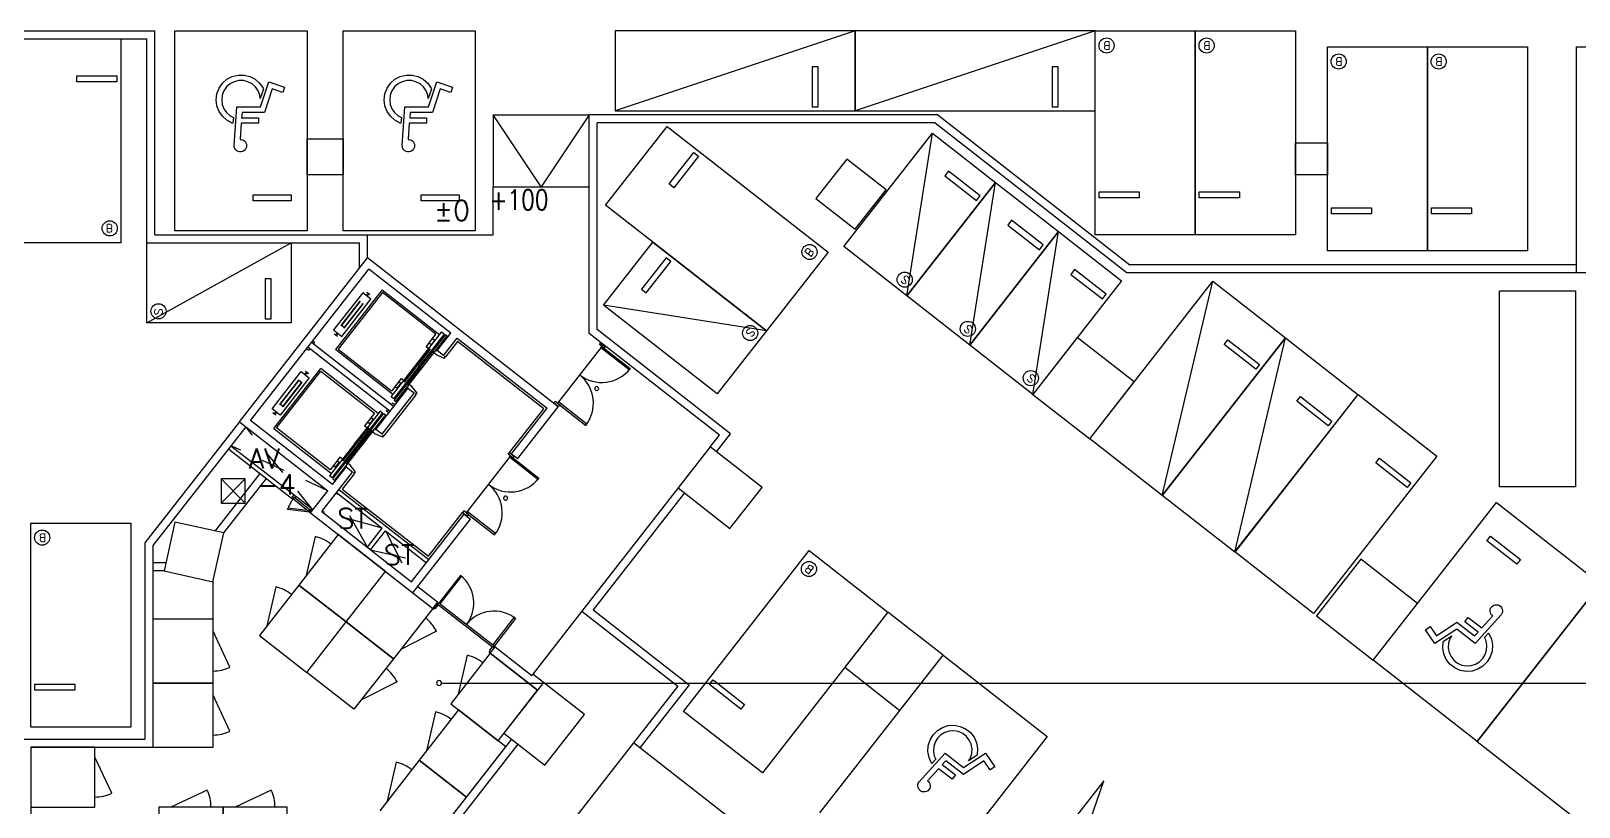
# Model space of a CAD drawing. Header units: millimetres. Extents: x -7614 to 421357, y 87385 to 341757.
# Drawn here: x 348720 to 387410, y 154627 to 174027 of the extents above; entities that cross this region are included whole.
import ezdxf
from ezdxf.enums import TextEntityAlignment as Align

# ---------------------------------------------------------------- set-up
doc = ezdxf.new("R2010")
doc.units = ezdxf.units.MM
doc.header["$LTSCALE"] = 600
doc.header["$MEASUREMENT"] = 0
doc.linetypes.add('HID', pattern=[5, 3, -2])
doc.linetypes.add('HIDDEN', pattern=[2, 1, -1])
doc.layers.add('e-plan', color=9, linetype='CONTINUOUS')
doc.layers.add('e-room-box', color=7, linetype='CONTINUOUS')
doc.styles.add('kiahn', font='romans.shx', dxfattribs={"bigfont": 'cadhs.shx'})

msp = doc.modelspace()

# ---------------------------------------------------------------- linework, layer by layer
at = {"layer": 'e-plan'}
for p, q in [((299820, 174027), (351820, 174027)), ((300020, 173827), (351620, 173827)), ((348470, 173827), (350970, 173827)), ((350970, 173827), (350970, 168727)), ((351620, 168727), (351620, 173827)), ((351820, 168927), (351820, 174027)), ((352320, 169027), (352320, 174027)), ((352320, 174027), (355620, 174027)), ((355620, 174027), (355620, 169027)), ((356520, 169027), (356520, 174027)), ((356520, 174027), (359820, 174027)), ((359820, 174027), (359820, 169027)), ((369320, 174027), (363320, 172027)), ((369320, 174027), (363320, 174027)), ((363320, 174027), (363320, 172027)), ((375320, 174027), (369320, 172027)), ((375320, 174027), (369320, 174027)), ((369320, 174027), (369320, 172027)), ((369320, 172027), (369320, 174027)), ((375320, 168927), (375320, 174027)), ((375320, 174027), (377820, 174027)), ((375320, 172027), (375320, 174027)), ((377820, 168927), (377820, 174027)), ((377820, 174027), (380320, 174027)), ((377820, 174027), (377820, 168927)), ((380320, 174027), (380320, 168927)), ((381120, 168527), (381120, 173627)), ((381120, 173627), (383620, 173627)), ((383620, 173627), (383620, 168527)), ((383621, 168527), (383621, 173627)), ((383621, 173627), (386121, 173627)), ((386121, 173627), (386121, 168527)), ((387340, 173627), (393670, 173627)), ((387340, 173627), (387340, 167977)), ((368395, 173127), (368245, 173127)), ((368245, 173127), (368245, 172127)), ((368395, 172127), (368395, 173127)), ((374395, 173127), (374245, 173127)), ((374245, 173127), (374245, 172127)), ((374395, 172127), (374395, 173127)), ((349870, 172752), (349870, 172902)), ((349870, 172902), (350870, 172902)), ((350870, 172752), (349870, 172752)), ((350870, 172902), (350870, 172752)), ((353366, 172455), (353420, 172595)), ((353420, 172595), (353505, 172719)), ((353505, 172719), (353617, 172818)), ((353608, 172627), (353542, 172531)), ((353696, 172704), (353608, 172627)), ((353617, 172818), (353750, 172888)), ((353799, 172759), (353696, 172704)), ((353750, 172888), (353895, 172924)), ((353912, 172787), (353799, 172759)), ((353895, 172924), (354045, 172924)), ((354029, 172787), (353912, 172787)), ((354142, 172759), (354029, 172787)), ((354045, 172924), (354191, 172888)), ((354245, 172704), (354142, 172759)), ((354191, 172888), (354324, 172818)), ((354333, 172627), (354245, 172704)), ((354324, 172818), (354436, 172719)), ((354399, 172531), (354333, 172627)), ((354436, 172719), (354521, 172595)), ((354530, 172573), (354451, 172336)), ((354454, 172129), (354662, 172751)), ((354521, 172595), (354530, 172573)), ((354749, 172576), (354554, 171991)), ((354662, 172751), (355055, 172620)), ((355011, 172489), (354749, 172576)), ((355055, 172620), (355011, 172489)), ((357566, 172455), (357620, 172595)), ((357620, 172595), (357705, 172719)), ((357705, 172719), (357817, 172818)), ((357808, 172627), (357742, 172531)), ((357896, 172704), (357808, 172627)), ((357817, 172818), (357950, 172888)), ((357999, 172759), (357896, 172704)), ((357950, 172888), (358095, 172924)), ((358112, 172787), (357999, 172759)), ((358095, 172924), (358245, 172924)), ((358229, 172787), (358112, 172787)), ((358342, 172759), (358229, 172787)), ((358245, 172924), (358391, 172888)), ((358445, 172704), (358342, 172759)), ((358391, 172888), (358524, 172818)), ((358533, 172627), (358445, 172704)), ((358524, 172818), (358636, 172719)), ((358599, 172531), (358533, 172627)), ((358636, 172719), (358721, 172595)), ((358730, 172573), (358651, 172336)), ((358654, 172129), (358862, 172751)), ((358721, 172595), (358730, 172573)), ((358949, 172576), (358754, 171991)), ((358862, 172751), (359255, 172620)), ((359211, 172489), (358949, 172576)), ((359255, 172620), (359211, 172489)), ((353348, 172306), (353366, 172455)), ((353366, 172157), (353348, 172306)), ((353501, 172422), (353487, 172306)), ((353487, 172306), (353501, 172190)), ((353542, 172531), (353501, 172422)), ((353501, 172190), (353542, 172081)), ((354440, 172422), (354399, 172531)), ((354451, 172336), (354440, 172422)), ((357548, 172306), (357566, 172455)), ((357566, 172157), (357548, 172306)), ((357701, 172422), (357687, 172306)), ((357687, 172306), (357701, 172190)), ((357742, 172531), (357701, 172422)), ((357701, 172190), (357742, 172081)), ((358640, 172422), (358599, 172531)), ((358651, 172336), (358640, 172422)), ((353420, 172017), (353366, 172157)), ((353505, 171894), (353420, 172017)), ((353617, 171794), (353505, 171894)), ((353542, 172081), (353608, 171985)), ((353608, 171985), (353696, 171908)), ((353750, 171725), (353617, 171794)), ((353696, 171908), (353779, 171864)), ((353779, 171864), (353768, 171720)), ((353798, 171161), (353867, 172129)), ((353867, 172129), (354454, 172129)), ((353995, 171991), (353986, 171858)), ((353986, 171858), (354405, 171858)), ((354554, 171991), (353995, 171991)), ((354405, 171858), (354405, 171720)), ((357620, 172017), (357566, 172157)), ((357705, 171894), (357620, 172017)), ((357817, 171794), (357705, 171894)), ((357742, 172081), (357808, 171985)), ((357808, 171985), (357896, 171908)), ((357950, 171725), (357817, 171794)), ((357896, 171908), (357979, 171864)), ((357979, 171864), (357968, 171720)), ((357998, 171161), (358067, 172129)), ((358067, 172129), (358654, 172129)), ((358195, 171991), (358186, 171858)), ((358186, 171858), (358605, 171858)), ((358754, 171991), (358195, 171991)), ((358605, 171858), (358605, 171720)), ((360270, 171927), (362670, 171927)), ((361470, 170127), (360270, 171927)), ((360270, 171927), (360270, 170127)), ((362670, 171927), (361470, 170127)), ((362670, 166462), (362670, 171927)), ((371383, 171927), (362670, 171927)), ((363320, 172027), (369320, 172027)), ((368245, 172127), (368395, 172127)), ((369320, 172027), (375320, 172027)), ((371383, 171927), (376183, 168177)), ((374245, 172127), (374395, 172127)), ((353768, 171720), (353750, 171725)), ((353976, 171720), (353947, 171316)), ((354405, 171720), (353976, 171720)), ((357968, 171720), (357950, 171725)), ((358176, 171720), (358147, 171316)), ((358605, 171720), (358176, 171720)), ((362870, 166560), (362870, 171727)), ((371314, 171727), (362870, 171727)), ((363082, 169668), (364621, 171638)), ((364621, 171638), (368640, 168499)), ((369034, 168635), (371250, 171472)), ((370610, 167404), (371250, 171472)), ((371250, 171472), (372826, 170241)), ((371314, 171727), (376114, 167977)), ((353802, 171124), (353798, 171161)), ((353815, 171089), (353802, 171124)), ((353837, 171058), (353815, 171089)), ((353865, 171033), (353837, 171058)), ((353898, 171016), (353865, 171033)), ((353934, 171007), (353898, 171016)), ((353972, 171007), (353934, 171007)), ((353947, 171316), (353972, 171316)), ((353972, 171316), (354008, 171307)), ((354008, 171016), (353972, 171007)), ((354008, 171307), (354041, 171289)), ((354041, 171033), (354008, 171016)), ((354041, 171289), (354070, 171264)), ((354070, 171058), (354041, 171033)), ((354070, 171264), (354091, 171233)), ((354091, 171089), (354070, 171058)), ((354091, 171233), (354104, 171198)), ((354104, 171124), (354091, 171089)), ((354104, 171198), (354109, 171161)), ((354109, 171161), (354104, 171124)), ((358002, 171124), (357998, 171161)), ((358015, 171089), (358002, 171124)), ((358037, 171058), (358015, 171089)), ((358065, 171033), (358037, 171058)), ((358098, 171016), (358065, 171033)), ((358134, 171007), (358098, 171016)), ((358172, 171007), (358134, 171007)), ((358147, 171316), (358172, 171316)), ((358172, 171316), (358208, 171307)), ((358208, 171016), (358172, 171007)), ((358208, 171307), (358241, 171289)), ((358241, 171033), (358208, 171016)), ((358241, 171289), (358270, 171264)), ((358270, 171058), (358241, 171033)), ((358270, 171264), (358291, 171233)), ((358291, 171089), (358270, 171058)), ((358291, 171233), (358304, 171198)), ((358304, 171124), (358291, 171089)), ((358304, 171198), (358309, 171161)), ((358309, 171161), (358304, 171124)), ((364673, 170202), (365288, 170990)), ((365406, 170898), (364791, 170109)), ((365288, 170990), (365406, 170898)), ((370610, 167404), (372826, 170241)), ((372826, 170241), (370610, 167404)), ((371651, 170524), (371559, 170406)), ((371559, 170406), (372347, 169790)), ((372439, 169909), (371651, 170524)), ((372186, 166173), (372826, 170241)), ((372826, 170241), (374402, 169010)), ((354270, 169779), (354270, 169929)), ((354270, 169929), (355220, 169929)), ((355220, 169929), (355220, 169779)), ((358470, 169779), (358470, 169929)), ((358470, 169929), (359420, 169929)), ((359420, 169929), (359420, 169779)), ((360270, 168927), (360270, 170127)), ((360270, 170127), (362670, 170127)), ((364791, 170109), (364673, 170202)), ((372347, 169790), (372439, 169909)), ((375420, 169852), (375420, 170002)), ((375420, 170002), (376420, 170002)), ((376420, 169852), (375420, 169852)), ((376420, 170002), (376420, 169852)), ((377920, 169852), (377920, 170002)), ((377920, 170002), (378920, 170002)), ((378920, 169852), (377920, 169852)), ((378920, 170002), (378920, 169852)), ((355220, 169779), (354270, 169779)), ((359420, 169779), (358470, 169779)), ((367101, 166529), (363082, 169668)), ((381220, 169452), (381220, 169602)), ((381220, 169602), (382220, 169602)), ((382220, 169602), (382220, 169452)), ((383721, 169452), (383721, 169602)), ((383721, 169602), (384721, 169602)), ((384721, 169602), (384721, 169452)), ((373227, 169293), (373135, 169175)), ((373135, 169175), (373923, 168559)), ((374015, 168677), (373227, 169293)), ((382220, 169452), (381220, 169452)), ((384721, 169452), (383721, 169452)), ((350970, 168727), (348470, 168727)), ((351620, 168727), (356930, 168727)), ((351620, 166727), (355220, 168727)), ((351620, 166727), (351620, 168727)), ((351620, 168727), (355220, 168727)), ((351820, 168927), (357130, 168927)), ((355620, 169027), (352320, 169027)), ((355220, 168727), (355220, 166727)), ((359820, 169027), (356520, 169027)), ((356930, 168095), (356930, 168727)), ((357130, 168351), (357130, 168927)), ((357130, 168927), (360270, 168927)), ((363033, 167169), (364264, 168745)), ((364264, 168745), (367101, 166529)), ((374402, 169010), (372186, 166173)), ((372186, 166173), (374402, 169010)), ((373762, 164942), (374402, 169010)), ((374402, 169010), (375978, 167778)), ((377820, 168927), (375320, 168927)), ((380320, 168927), (377820, 168927)), ((353930, 164256), (357132, 168353)), ((361899, 164628), (357132, 168353)), ((364597, 168358), (363981, 167570)), ((364715, 168266), (364597, 168358)), ((368640, 168499), (367101, 166529)), ((370610, 167404), (369034, 168635)), ((373923, 168559), (374015, 168677)), ((383620, 168527), (381120, 168527)), ((386121, 168527), (383621, 168527)), ((354211, 164290), (357166, 168072)), ((359215, 166472), (357166, 168072)), ((364099, 167478), (364715, 168266)), ((374803, 168062), (374711, 167943)), ((374711, 167943), (375499, 167328)), ((375591, 167446), (374803, 168062)), ((387340, 167977), (376114, 167977)), ((387340, 168177), (376183, 168177)), ((393670, 167977), (387340, 167977)), ((354720, 167827), (354570, 167827)), ((354570, 167827), (354570, 166827)), ((354720, 166827), (354720, 167827)), ((357501, 167557), (356331, 166060)), ((357501, 167557), (358938, 166434)), ((363981, 167570), (364099, 167478)), ((375978, 167778), (373762, 164942)), ((375180, 163833), (378258, 167773)), ((376993, 162417), (378258, 167773)), ((378258, 167773), (380071, 166357)), ((357012, 167483), (356285, 166553)), ((357503, 167492), (356395, 166073)), ((356472, 166663), (356950, 167274)), ((356479, 166658), (356957, 167269)), ((356490, 166393), (357216, 167323)), ((356545, 166606), (357023, 167218)), ((356551, 166601), (357029, 167213)), ((357216, 167323), (357012, 167483)), ((357114, 167416), (357134, 167441)), ((357115, 167415), (357114, 167416)), ((357126, 167406), (357115, 167415)), ((357120, 167482), (357123, 167487)), ((357145, 167456), (357120, 167479)), ((357193, 167432), (357123, 167487)), ((357126, 167406), (357127, 167406)), ((357127, 167406), (357146, 167431)), ((357134, 167441), (357138, 167441)), ((357138, 167441), (357146, 167451)), ((357145, 167456), (357146, 167451)), ((357146, 167435), (357153, 167445)), ((357146, 167431), (357146, 167435)), ((357158, 167446), (357153, 167445)), ((357187, 167427), (357158, 167446)), ((357190, 167427), (357193, 167432)), ((358843, 166445), (357503, 167492)), ((367101, 166529), (363033, 167169)), ((365870, 164953), (363033, 167169)), ((372186, 166173), (370610, 167404)), ((375499, 167328), (375591, 167446)), ((354570, 166827), (354720, 166827)), ((355220, 166727), (351620, 166727)), ((356285, 166553), (356490, 166393)), ((356312, 166448), (356308, 166443)), ((356378, 166389), (356308, 166443)), ((356344, 166429), (356315, 166448)), ((356344, 166429), (356348, 166430)), ((356356, 166440), (356348, 166430)), ((356374, 166469), (356355, 166445)), ((356355, 166445), (356356, 166440)), ((356363, 166434), (356356, 166424)), ((356356, 166420), (356356, 166424)), ((356381, 166396), (356356, 166420)), ((356368, 166435), (356363, 166434)), ((356387, 166459), (356368, 166435)), ((356376, 166469), (356374, 166469)), ((356387, 166461), (356376, 166469)), ((356382, 166393), (356378, 166389)), ((356387, 166461), (356387, 166459)), ((356479, 166658), (356472, 166663)), ((356550, 166612), (356484, 166664)), ((356551, 166601), (356545, 166606)), ((357721, 164879), (358983, 166494)), ((359047, 166444), (357785, 164829)), ((359080, 166437), (357800, 164798)), ((357843, 164764), (359124, 166403)), ((358597, 166130), (358784, 166370)), ((358784, 166370), (358843, 166445)), ((358876, 166038), (359215, 166472)), ((359047, 166444), (358983, 166494)), ((359080, 166437), (359124, 166403)), ((365926, 163919), (362670, 166462)), ((366207, 163953), (362870, 166560)), ((367101, 166529), (365870, 164953)), ((355612, 166083), (355655, 166049)), ((357691, 164521), (355642, 166122)), ((355686, 166088), (355655, 166049)), ((357784, 164640), (355735, 166240)), ((355766, 166280), (355809, 166246)), ((355809, 166246), (355778, 166206)), ((357767, 164938), (356330, 166061)), ((356395, 166073), (357735, 165027)), ((358356, 165684), (358676, 166093)), ((358701, 166074), (358382, 165665)), ((358451, 165611), (358770, 166020)), ((358796, 166000), (358476, 165591)), ((358660, 166081), (358597, 166130)), ((358719, 166177), (358666, 166219)), ((358676, 166093), (358701, 166074)), ((358811, 166296), (358719, 166177)), ((358758, 166337), (358811, 166296)), ((358770, 166020), (358796, 166000)), ((358791, 165978), (358840, 166041)), ((358854, 165929), (358791, 165978)), ((358840, 166041), (358856, 166029)), ((358869, 166044), (358853, 166057)), ((358856, 166029), (358869, 166044)), ((359034, 165915), (358876, 166038)), ((359034, 165915), (359373, 166349)), ((359383, 166264), (359081, 165878)), ((359373, 166349), (361618, 164594)), ((361534, 164584), (359383, 166264)), ((362985, 166140), (361877, 164722)), ((362926, 166186), (362957, 166226)), ((363044, 166094), (362926, 166186)), ((362957, 166226), (363075, 166134)), ((362961, 166109), (362985, 166140)), ((363670, 165555), (362961, 166109)), ((362985, 166140), (363694, 165586)), ((363075, 166134), (363044, 166094)), ((373762, 164942), (372186, 166173)), ((380071, 166357), (376993, 162417)), ((376993, 162417), (380071, 166357)), ((378542, 166187), (378635, 166306)), ((379330, 165572), (378542, 166187)), ((378635, 166306), (379423, 165690)), ((378805, 161001), (380071, 166357)), ((380071, 166357), (381883, 164941)), ((358355, 165683), (358036, 165274)), ((358061, 165254), (358380, 165663)), ((358450, 165609), (358130, 165200)), ((358380, 165663), (358355, 165683)), ((358382, 165665), (358356, 165684)), ((358475, 165589), (358450, 165609)), ((358476, 165591), (358451, 165611)), ((359051, 165839), (358854, 165929)), ((359062, 165894), (359049, 165878)), ((359049, 165878), (359069, 165862)), ((359069, 165862), (359051, 165839)), ((359081, 165878), (359062, 165894)), ((379423, 165690), (379330, 165572)), ((354746, 164583), (355472, 165513)), ((354792, 164090), (355962, 165587)), ((354856, 164103), (355964, 165522)), ((355411, 165304), (354933, 164693)), ((355417, 165299), (354940, 164688)), ((355677, 165353), (354951, 164423)), ((355484, 165248), (355006, 164636)), ((355490, 165243), (355012, 164631)), ((355417, 165299), (355411, 165304)), ((355479, 165241), (355412, 165293)), ((355472, 165513), (355677, 165353)), ((355490, 165243), (355484, 165248)), ((355575, 165446), (355594, 165471)), ((355575, 165445), (355575, 165446)), ((355587, 165436), (355575, 165445)), ((355581, 165512), (355584, 165517)), ((355606, 165486), (355581, 165509)), ((355654, 165462), (355584, 165517)), ((355587, 165436), (355588, 165436)), ((355588, 165436), (355607, 165461)), ((355594, 165471), (355599, 165471)), ((355599, 165471), (355607, 165481)), ((355606, 165486), (355607, 165481)), ((355606, 165465), (355614, 165475)), ((355607, 165461), (355606, 165465)), ((355619, 165476), (355614, 165475)), ((355647, 165457), (355619, 165476)), ((355651, 165457), (355654, 165462)), ((357399, 164464), (355962, 165587)), ((355964, 165522), (357304, 164475)), ((357761, 165060), (357981, 165342)), ((357872, 165094), (357964, 165212)), ((357964, 165212), (357912, 165253)), ((357981, 165342), (358044, 165293)), ((358036, 165274), (358061, 165254)), ((358155, 165180), (358475, 165589)), ((363694, 165586), (363670, 165555)), ((357337, 164068), (358138, 165093)), ((357495, 163945), (358295, 164970)), ((358343, 164933), (357542, 163908)), ((357785, 164829), (357721, 164879)), ((357735, 165027), (357761, 165060)), ((357819, 165135), (357872, 165094)), ((358130, 165099), (358114, 165111)), ((358176, 165190), (358126, 165127)), ((358126, 165127), (358142, 165115)), ((358130, 165200), (358155, 165180)), ((358142, 165115), (358130, 165099)), ((358295, 164970), (358138, 165093)), ((358239, 165141), (358176, 165190)), ((358373, 164972), (358239, 165141)), ((358323, 164948), (358335, 164964)), ((358343, 164933), (358323, 164948)), ((358335, 164964), (358355, 164948)), ((358355, 164948), (358373, 164972)), ((381883, 164941), (378805, 161001)), ((378806, 161003), (381887, 164941)), ((380355, 164771), (380447, 164890)), ((380447, 164890), (381235, 164274)), ((381887, 164941), (383856, 163400)), ((354951, 164423), (354746, 164583)), ((354772, 164478), (354769, 164473)), ((354839, 164419), (354769, 164473)), ((354804, 164459), (354776, 164478)), ((354804, 164459), (354809, 164460)), ((354817, 164470), (354809, 164460)), ((354835, 164499), (354816, 164475)), ((354816, 164475), (354817, 164470)), ((354824, 164464), (354816, 164454)), ((354817, 164450), (354816, 164454)), ((354842, 164426), (354817, 164450)), ((354829, 164465), (354824, 164464)), ((354848, 164489), (354829, 164465)), ((354837, 164499), (354835, 164499)), ((354848, 164491), (354837, 164499)), ((354848, 164491), (354848, 164489)), ((354940, 164688), (354933, 164693)), ((355011, 164642), (354945, 164694)), ((355012, 164631), (355006, 164636)), ((357444, 164524), (356182, 162909)), ((356246, 162859), (357508, 164474)), ((356261, 162828), (357541, 164467)), ((357585, 164433), (356304, 162794)), ((357278, 164442), (357057, 164160)), ((357304, 164475), (357278, 164442)), ((357508, 164474), (357444, 164524)), ((357541, 164467), (357585, 164433)), ((357632, 164568), (357601, 164528)), ((357661, 164482), (357601, 164528)), ((357755, 164725), (357725, 164686)), ((357814, 164679), (357755, 164725)), ((357800, 164798), (357843, 164764)), ((360679, 163488), (361534, 164584)), ((360732, 163459), (361618, 164594)), ((360890, 163336), (361899, 164628)), ((361818, 164768), (361787, 164729)), ((361787, 164729), (361905, 164636)), ((361936, 164676), (361818, 164768)), ((361902, 164753), (361877, 164722)), ((361877, 164722), (362586, 164168)), ((362611, 164199), (361902, 164753)), ((361905, 164636), (361936, 164676)), ((381143, 164156), (380355, 164771)), ((353930, 164256), (351570, 161235)), ((354088, 164132), (351770, 161166)), ((353930, 164256), (356137, 162532)), ((356260, 162689), (354211, 164290)), ((354792, 164090), (356230, 162967)), ((354843, 164423), (354839, 164419)), ((356196, 163057), (354856, 164103)), ((356817, 163714), (357137, 164123)), ((357162, 164104), (356842, 163695)), ((356912, 163641), (357231, 164050)), ((357057, 164160), (357120, 164111)), ((357180, 164207), (357127, 164249)), ((357137, 164123), (357162, 164104)), ((357272, 164326), (357180, 164207)), ((357219, 164367), (357272, 164326)), ((357231, 164050), (357257, 164030)), ((357252, 164008), (357301, 164071)), ((357301, 164071), (357317, 164059)), ((357329, 164074), (357314, 164087)), ((357317, 164059), (357329, 164074)), ((357495, 163945), (357337, 164068)), ((362586, 164168), (362611, 164199)), ((381235, 164274), (381143, 164156)), ((353719, 163660), (355295, 162428)), ((356816, 163713), (356496, 163304)), ((356522, 163284), (356841, 163693)), ((356841, 163693), (356816, 163713)), ((356842, 163695), (356817, 163714)), ((357257, 164030), (356937, 163621)), ((357315, 163959), (357252, 164008)), ((357511, 163869), (357315, 163959)), ((357522, 163924), (357510, 163908)), ((357510, 163908), (357530, 163892)), ((357530, 163892), (357511, 163869)), ((357542, 163908), (357522, 163924)), ((365698, 163627), (365926, 163919)), ((365856, 163504), (366207, 163953)), ((376993, 162417), (375180, 163833)), ((353657, 163581), (355233, 162349)), ((356442, 163372), (356254, 163132)), ((356425, 163242), (356373, 163283)), ((356505, 163323), (356442, 163372)), ((356496, 163304), (356522, 163284)), ((356911, 163639), (356591, 163230)), ((356616, 163210), (356936, 163619)), ((356936, 163619), (356911, 163639)), ((356937, 163621), (356912, 163641)), ((360707, 163403), (359599, 161984)), ((360648, 163449), (360679, 163488)), ((360766, 163357), (360648, 163449)), ((360679, 163488), (360797, 163396)), ((360682, 163371), (360707, 163403)), ((361391, 162817), (360682, 163371)), ((360707, 163403), (361416, 162849)), ((360732, 163459), (360890, 163336)), ((360797, 163396), (360766, 163357)), ((365698, 163627), (364898, 162603)), ((366991, 162618), (365698, 163627)), ((383856, 163400), (380775, 159462)), ((382327, 163231), (382420, 163349)), ((382420, 163349), (383207, 162733)), ((353321, 161526), (354446, 162965)), ((355987, 162015), (356756, 163000)), ((356246, 162859), (356182, 162909)), ((356254, 163132), (356196, 163057)), ((356260, 162689), (356599, 163123)), ((356280, 163165), (356333, 163124)), ((356333, 163124), (356425, 163242)), ((356803, 162963), (356502, 162576)), ((356591, 163129), (356575, 163141)), ((356636, 163220), (356587, 163157)), ((356587, 163157), (356603, 163145)), ((356591, 163230), (356616, 163210)), ((356603, 163145), (356591, 163129)), ((356756, 163000), (356599, 163123)), ((356699, 163171), (356636, 163220)), ((356834, 163002), (356699, 163171)), ((356784, 162978), (356796, 162994)), ((356803, 162963), (356784, 162978)), ((356796, 162994), (356816, 162978)), ((356816, 162978), (356834, 163002)), ((383115, 162615), (382327, 163231)), ((353538, 161478), (354603, 162841)), ((355706, 161980), (356137, 162532)), ((356261, 162828), (356304, 162794)), ((356417, 162566), (358663, 160811)), ((356502, 162576), (358653, 160896)), ((361416, 162849), (361391, 162817)), ((364898, 162603), (362491, 159522, 0)), ((364898, 162603), (366190, 161593)), ((366190, 161593), (366991, 162618)), ((383207, 162733), (383115, 162615)), ((355233, 162349), (355295, 162428)), ((355233, 162349), (355295, 162428)), ((355261, 162328), (355233, 162349)), ((355291, 162367), (355261, 162328)), ((355678, 162002), (355261, 162328)), ((355303, 162358), (355291, 162367)), ((355295, 162428), (355322, 162407)), ((355334, 162397), (355303, 162358)), ((355697, 162050), (355303, 162358)), ((355322, 162407), (355334, 162397)), ((355728, 162090), (355334, 162397)), ((356356, 162487), (357499, 161595)), ((365055, 162480), (362771, 159556)), ((378805, 161001), (376993, 162417)), ((382264, 158299), (385343, 162239)), ((385343, 162239), (387943, 160207)), ((348720, 156627), (348720, 161727)), ((348720, 161727), (351220, 161727)), ((351220, 161727), (351220, 156627)), ((355709, 162041), (355678, 162002)), ((355678, 162002), (355706, 161980)), ((355728, 162090), (355697, 162050)), ((355697, 162050), (355709, 162041)), ((355706, 161980), (355767, 162059)), ((355706, 161980), (358267, 159979)), ((355740, 162080), (355728, 162090)), ((355767, 162059), (355740, 162080)), ((355987, 162015), (358232, 160260)), ((358232, 160260), (359550, 161946)), ((358267, 159979), (359707, 161823)), ((358653, 160896), (359509, 161991)), ((359540, 162030), (359509, 161991)), ((359509, 161991), (359627, 161899)), ((359658, 161938), (359540, 162030)), ((359550, 161946), (359707, 161823)), ((359623, 162016), (359599, 161984)), ((359599, 161984), (360308, 161430)), ((360332, 161462), (359623, 162016)), ((359627, 161899), (359658, 161938)), ((356399, 161438), (355414, 160177)), ((355824, 161389), (355599, 160414)), ((357581, 160515), (356399, 161438)), ((357129, 161122), (357499, 161595)), ((357208, 161060), (357577, 161533)), ((357577, 161533), (358602, 160733)), ((360308, 161430), (360332, 161462)), ((385103, 161282), (385195, 161400)), ((385195, 161400), (385944, 160815)), ((351570, 161235), (351570, 156327)), ((351770, 161166), (351770, 156127)), ((365028, 157018), (368167, 161038)), ((368167, 161038), (370138, 159499)), ((380775, 159462), (378806, 161003)), ((384865, 156267), (388770, 161266)), ((385851, 160697), (385103, 161282)), ((352091, 160728), (351770, 160728)), ((385944, 160815), (385851, 160697)), ((352047, 160528), (351770, 160528)), ((353270, 159327), (353270, 160272)), ((355414, 160177), (354429, 158917)), ((355414, 160177), (356596, 159254)), ((356596, 159254), (355414, 160177)), ((356596, 159254), (357581, 160515)), ((356596, 159254), (357581, 160515)), ((357581, 160515), (358763, 159591)), ((359453, 160417), (358914, 159727)), ((358946, 159703), (359484, 160392)), ((359484, 160392), (359453, 160417)), ((387943, 160207), (384865, 156267)), ((354839, 160128), (354614, 159153)), ((358267, 159979), (358763, 159591)), ((358390, 160137), (358886, 159749)), ((358763, 159591), (357778, 158330)), ((358763, 159591), (358886, 159749)), ((358894, 159743), (358771, 159585)), ((358771, 159585), (358791, 159570)), ((358791, 159570), (358815, 159601)), ((358815, 159601), (358831, 159589)), ((358831, 159589), (358905, 159684)), ((358889, 159696), (358914, 159727)), ((358905, 159684), (358889, 159696)), ((358914, 159727), (358894, 159743)), ((358905, 159684), (360253, 158631)), ((360293, 158650), (358914, 159727)), ((358914, 159727), (358946, 159703)), ((362491, 159522), (364886, 157650)), ((362771, 159556), (365167, 157685)), ((370138, 159499), (366999, 155479)), ((385465, 159434), (384815, 158714)), ((384980, 159104), (385252, 159405)), ((385187, 159521), (385189, 159558)), ((385194, 159484), (385187, 159521)), ((385189, 159558), (385201, 159594)), ((385209, 159450), (385194, 159484)), ((385201, 159594), (385220, 159626)), ((385233, 159420), (385209, 159450)), ((385220, 159626), (385246, 159652)), ((385252, 159405), (385233, 159420)), ((385246, 159652), (385278, 159672)), ((385278, 159672), (385314, 159683)), ((385314, 159683), (385352, 159685)), ((385352, 159685), (385389, 159679)), ((385389, 159679), (385423, 159663)), ((385423, 159663), (385452, 159640)), ((385452, 159640), (385475, 159611)), ((385484, 159467), (385465, 159434)), ((385475, 159611), (385491, 159577)), ((385495, 159502), (385484, 159467)), ((385491, 159577), (385498, 159540)), ((385498, 159540), (385495, 159502)), ((353270, 159327), (351770, 159327)), ((351770, 159327), (351770, 157727)), ((353270, 157727), (353270, 159327)), ((353693, 158120), (353270, 159027)), ((355611, 157993), (356596, 159254)), ((355611, 157993), (356596, 159254)), ((357778, 158330), (356596, 159254)), ((356596, 159254), (357778, 158330)), ((358854, 159021), (357963, 158567)), ((360262, 158675), (360800, 159364)), ((360832, 159339), (360293, 158650)), ((360800, 159364), (360832, 159339)), ((383576, 159059), (383691, 159136)), ((383805, 158714), (383576, 159059)), ((383691, 159136), (383844, 158905)), ((384352, 159076), (383805, 158714)), ((383844, 158905), (384358, 159246)), ((384815, 158714), (384352, 159076)), ((384358, 159246), (384798, 158903)), ((384557, 159259), (384642, 159368)), ((384887, 159001), (384557, 159259)), ((384642, 159368), (384980, 159104)), ((354429, 158917), (355611, 157993)), ((360179, 158536), (360253, 158631)), ((360313, 158635), (360190, 158477)), ((360197, 158471), (360321, 158628)), ((360253, 158631), (360268, 158618)), ((360293, 158650), (360262, 158675)), ((360268, 158618), (360293, 158650)), ((360293, 158650), (360313, 158635)), ((360321, 158628), (361235, 157914, 0)), ((384003, 158600), (384012, 158750)), ((384012, 158750), (384019, 158772)), ((384019, 158772), (384227, 158910)), ((384148, 158725), (384141, 158609)), ((384182, 158836), (384148, 158725)), ((384227, 158910), (384182, 158836)), ((384798, 158903), (384887, 159001)), ((385047, 158868), (385144, 158976)), ((385086, 158783), (385047, 158868)), ((385107, 158668), (385086, 158783)), ((385100, 158552), (385107, 158668)), ((385144, 158976), (385156, 158961)), ((385156, 158961), (385218, 158824)), ((385218, 158824), (385245, 158677)), ((385245, 158677), (385236, 158527)), ((357778, 158330), (356793, 157070)), ((360197, 158471), (359212, 157210)), ((359622, 158421), (359397, 157446)), ((360170, 158492), (360195, 158524)), ((360190, 158477), (360170, 158492)), ((360195, 158524), (360179, 158536)), ((360197, 158471), (361379, 157547)), ((361379, 157547), (360197, 158471)), ((368438, 154481), (371517, 158422)), ((371517, 158422), (374117, 156390)), ((384865, 156267), (382264, 158299)), ((384030, 158453), (384003, 158600)), ((384092, 158316), (384030, 158453)), ((384184, 158198), (384092, 158316)), ((384141, 158609), (384162, 158494)), ((384162, 158494), (384210, 158388)), ((384210, 158388), (384282, 158296)), ((384282, 158296), (384374, 158224)), ((384823, 158197), (384923, 158258)), ((384923, 158258), (385005, 158341)), ((385005, 158341), (385065, 158440)), ((385114, 158255), (385008, 158149)), ((385065, 158440), (385100, 158552)), ((385191, 158384), (385114, 158255)), ((385236, 158527), (385191, 158384)), ((356793, 157070), (355611, 157993)), ((361259, 157946, 0), (361235, 157914, 0)), ((361527, 157736), (361259, 157946, 0)), ((384303, 158106), (384184, 158198)), ((384440, 158044), (384303, 158106)), ((384374, 158224), (384480, 158176)), ((384587, 158017), (384440, 158044)), ((384480, 158176), (384595, 158155)), ((384737, 158027), (384587, 158017)), ((384595, 158155), (384712, 158163)), ((384712, 158163), (384823, 158197)), ((384880, 158071), (384737, 158027)), ((385008, 158149), (384880, 158071)), ((348820, 157552), (348820, 157702)), ((348820, 157702), (349820, 157702)), ((349820, 157552), (348820, 157552)), ((349820, 157702), (349820, 157552)), ((351770, 157727), (353270, 157727)), ((353270, 157727), (351770, 157727)), ((351770, 157727), (351770, 156127)), ((353270, 156127), (353270, 157727)), ((357869, 157760), (356978, 157306)), ((360394, 156286), (361379, 157547)), ((364886, 157650), (363778, 156232)), ((365167, 157685), (363936, 156109)), ((365676, 157686), (365769, 157804)), ((366465, 157070), (365676, 157686)), ((365769, 157804), (366557, 157188)), ((353693, 156520), (353270, 157427)), ((359212, 157210), (360394, 156286)), ((366557, 157188), (366465, 157070)), ((359409, 157056), (358424, 155795)), ((358834, 157006), (358609, 156032)), ((360591, 156133), (359409, 157056)), ((366999, 155479), (365028, 157018)), ((348520, 156327), (351570, 156327)), ((351220, 156627), (348720, 156627)), ((357273, 151885), (360739, 156322)), ((374117, 156390), (371039, 152450)), ((371146, 156161), (371190, 156304)), ((371190, 156304), (371267, 156433)), ((371267, 156433), (371373, 156539)), ((371376, 156348), (371316, 156248)), ((371373, 156539), (371502, 156617)), ((371459, 156430), (371376, 156348)), ((371558, 156491), (371459, 156430)), ((371502, 156617), (371645, 156662)), ((371670, 156526), (371558, 156491)), ((371645, 156662), (371794, 156671)), ((371786, 156533), (371670, 156526)), ((371901, 156512), (371786, 156533)), ((371794, 156671), (371942, 156644)), ((372007, 156464), (371901, 156512)), ((371942, 156644), (372079, 156583)), ((372099, 156393), (372007, 156464)), ((372079, 156583), (372197, 156490)), ((372171, 156301), (372099, 156393)), ((372197, 156490), (372290, 156372)), ((372290, 156372), (372351, 156236)), ((348720, 156127), (351770, 156127)), ((348720, 156127), (348720, 149827)), ((350320, 156127), (348720, 156127)), ((348720, 156127), (348720, 154627)), ((350320, 154627), (350320, 156127)), ((351770, 156127), (353270, 156127)), ((357431, 151762), (360897, 156199)), ((363778, 156232), (357837, 148627)), ((359606, 154872), (360591, 156133)), ((369136, 152045), (363778, 156232)), ((370916, 155254), (371567, 155974)), ((371137, 156012), (371146, 156161)), ((371164, 155864), (371137, 156012)), ((371282, 156137), (371275, 156020)), ((371275, 156020), (371296, 155905)), ((371316, 156248), (371282, 156137)), ((371567, 155974), (372030, 155612)), ((372030, 155612), (372576, 155975)), ((372219, 156195), (372171, 156301)), ((372199, 155852), (372234, 155963)), ((372241, 156080), (372219, 156195)), ((372234, 155963), (372241, 156080)), ((372351, 156236), (372379, 156088)), ((372370, 155939), (372363, 155916)), ((372379, 156088), (372370, 155939)), ((372576, 155975), (372806, 155629)), ((384865, 156267), (388167, 153687)), ((350743, 154970), (350320, 155877)), ((358424, 155795), (357439, 154534)), ((357849, 155745), (357624, 154771)), ((359606, 154872), (358424, 155795)), ((358424, 155795), (359606, 154872)), ((371401, 155584), (371129, 155283)), ((371226, 155727), (371164, 155864)), ((371237, 155712), (371226, 155727)), ((371334, 155820), (371237, 155712)), ((371296, 155905), (371334, 155820)), ((371739, 155320), (371401, 155584)), ((371583, 155786), (371494, 155687)), ((371494, 155687), (371825, 155429)), ((372023, 155442), (371583, 155786)), ((372537, 155783), (372023, 155442)), ((372363, 155916), (372155, 155778)), ((372155, 155778), (372199, 155852)), ((372690, 155553), (372537, 155783)), ((372806, 155629), (372690, 155553)), ((370884, 155149), (370886, 155186)), ((370891, 155112), (370884, 155149)), ((370886, 155186), (370897, 155222)), ((370897, 155222), (370916, 155254)), ((371129, 155283), (371149, 155268)), ((371149, 155268), (371172, 155239)), ((371172, 155239), (371187, 155205)), ((371187, 155205), (371194, 155168)), ((371194, 155168), (371192, 155130)), ((371825, 155429), (371739, 155320)), ((375536, 155282), (374458, 153903)), ((374931, 153533), (375536, 155282)), ((353127, 155050), (352220, 154627)), ((354727, 155050), (353820, 154627)), ((358621, 153611), (359606, 154872)), ((370906, 155078), (370891, 155112)), ((370929, 155048), (370906, 155078)), ((370959, 155025), (370929, 155048)), ((370993, 155010), (370959, 155025)), ((371030, 155003), (370993, 155010)), ((371067, 155005), (371030, 155003)), ((371103, 155016), (371067, 155005)), ((371135, 155036), (371103, 155016)), ((371162, 155062), (371135, 155036)), ((371181, 155095), (371162, 155062)), ((371192, 155130), (371181, 155095)), ((348720, 154627), (350320, 154627)), ((353520, 154627), (351920, 154627)), ((351920, 154627), (351920, 153127)), ((355120, 154627), (353520, 154627)), ((353520, 154627), (353520, 153127)), ((353520, 153127), (353520, 154627)), ((355120, 153127), (355120, 154627))]:
    msp.add_line(p, q, dxfattribs=at)
at = {"layer": 'e-plan', "ltscale": 0.5}
for p, q in [((355620, 171327), (356520, 171327)), ((355620, 170427), (355620, 171327)), ((356520, 171327), (356520, 170427)), ((380320, 171227), (381120, 171227)), ((380320, 170427), (380320, 171227)), ((381120, 171227), (381120, 170427)), ((369107, 170824), (368337, 169839)), ((370092, 170055), (369107, 170824)), ((356520, 170427), (355620, 170427)), ((381120, 170427), (380320, 170427)), ((369322, 169070), (370092, 170055)), ((368337, 169839), (369322, 169070)), ((374870, 166360), (373762, 164942)), ((376288, 165252), (374870, 166360)), ((375180, 163833), (376288, 165252)), ((373762, 164942), (375180, 163833)), ((353471, 162227), (354071, 162827)), ((354071, 162227), (353471, 162827)), ((354071, 162827), (353471, 162827)), ((353471, 162827), (353471, 162227)), ((354071, 162227), (354071, 162827)), ((353471, 162227), (354071, 162227)), ((352317, 161748), (352047, 160528)), ((353538, 161478), (352317, 161748)), ((353267, 160257), (353538, 161478)), ((381954, 160825), (380846, 159407)), ((383373, 159717), (381954, 160825)), ((352047, 160528), (353267, 160257)), ((370138, 159499), (369060, 158120)), ((371517, 158422), (370138, 159499)), ((380846, 159407), (382264, 158299)), ((382264, 158299), (383373, 159717)), ((370439, 157043), (371517, 158422)), ((369060, 158120), (370439, 157043)), ((361527, 157736), (360542, 156476)), ((362552, 156936), (361527, 157736)), ((361567, 155675), (362552, 156936)), ((360542, 156476), (361567, 155675))]:
    msp.add_line(p, q, dxfattribs=at)
at = {"layer": 'e-plan', "ltscale": 0.7}
for p, q in [((385420, 162627), (385420, 167527)), ((385420, 167527), (387320, 167527)), ((387320, 167527), (387320, 162627)), ((387320, 162627), (385420, 162627))]:
    msp.add_line(p, q, dxfattribs=at)
at = {"layer": 'e-plan', "linetype": 'HIDDEN'}
for p, q in [((355767, 162059), (354088, 164132)), ((356137, 162532), (353719, 163660)), ((355133, 162065), (355146, 162103)), ((355678, 162002), (355133, 162065)), ((355146, 162103), (355690, 162040)), ((355690, 162040), (355678, 162002))]:
    msp.add_line(p, q, dxfattribs=at)
at = {"layer": 'e-plan', "linetype": 'HID', "ltscale": 0.5}
for p, q in [((357129, 161122), (356356, 162487)), ((357499, 161595), (355987, 162015)), ((357577, 161533), (358232, 160260)), ((357208, 161060), (358602, 160733))]:
    msp.add_line(p, q, dxfattribs=at)
at = {"layer": 'e-plan', "ltscale": 0.2}
msp.add_line((362491, 159522, 0), (361259, 157946, 0), dxfattribs=at)
at = {"layer": 'e-plan'}
for centre in [(375602, 173662), (378102, 173662), (381402, 173262), (383902, 173262), (350689, 169092), (368179, 168502), (349002, 161362), (368164, 160577)]:
    msp.add_circle(centre, 189, dxfattribs=at)
at = {"layer": 'e-plan', "lineweight": -3}
for centre in [(370557, 167811), (351908, 167019), (372133, 166579), (366695, 166476), (373709, 165348)]:
    msp.add_circle(centre, 189, dxfattribs=at)
at = {"layer": 'e-plan'}
for centre, radius, start, end in [((357122, 167481), 2.5, 142, 228.5907), ((357188, 167429), 2.5, 235.4093, 322), ((356314, 166446), 2.5, 55.4093, 142), ((356380, 166395), 2.5, 322, 48.5907), ((355583, 165511), 2.5, 142, 228.5907), ((355649, 165459), 2.5, 235.4093, 322), ((362985, 166140), 900, 232.0001, 322.0001), ((361877, 164722), 900, 322.0001, 52.0001), ((362860, 165087), 50, 172.0002, 352.0002), ((362860, 165087), 50, 352.0002, 172.0002), ((354774, 164476), 2.5, 55.4093, 142), ((354841, 164425), 2.5, 322, 48.5907), ((360707, 163403), 900, 232.0001, 322.0001), ((359599, 161984), 900, 322.0001, 52.0001), ((360582, 162350), 50, 352.0002, 172.0002), ((360582, 162350), 50, 172.0002, 352.0002), ((355599, 160414), 1000, 52.0001, 77.0001), ((358914, 159727), 875, 321.9998, 51.9999), ((354614, 159153), 1000, 52.0001, 77.0001), ((360293, 158650), 875, 51.9999, 142), ((357963, 158567), 1000, 27.0001, 52.0001), ((359397, 157446), 1000, 52.0001, 77.0001), ((353270, 159027), 1000, 270, 295), ((356978, 157306), 1000, 27.0001, 52.0001), ((358609, 156032), 1000, 52.0001, 77.0001), ((353270, 157427), 1000, 270, 295), ((357624, 154771), 1000, 52.0001, 77.0001), ((350320, 155877), 1000, 270, 295), ((352220, 154627), 1000, 0, 25), ((353820, 154627), 1000, 0, 25)]:
    msp.add_arc(centre, radius, start, end, dxfattribs=at)
at = {"layer": 'e-plan', "linetype": 'HIDDEN'}
msp.add_arc((356979, 161312), 1996, 149.4052, 156.6584, dxfattribs=at)
at = {"layer": 'e-room-box'}
msp.add_line((358981, 157727), (418023, 157727), dxfattribs=at)
for start, end in [(0, 180), (180, 0)]:
    msp.add_arc((358919, 157727), 62.5, start, end, dxfattribs=at)

# ---------------------------------------------------------------- texts
at = {"layer": 'e-plan', "style": 'kiahn', "text_generation_flag": 4}
for rotation, p in [(180, (375701, 173560)), (180, (378201, 173560)), (180, (381501, 173160)), (180, (384001, 173160)), (52.0106, (368038, 168486)), (180, (349101, 161260)), (142.0106, (368180, 160436))]:
    msp.add_text('B', height=200, rotation=rotation, dxfattribs=at).set_placement(p)
at = {"layer": 'e-plan', "style": 'kiahn', "width": 0.8}
msp.add_text('+100', height=500, dxfattribs=at).set_placement((360182, 169808), align=Align.MIDDLE_LEFT)
at = {"layer": 'e-plan', "style": 'kiahn'}
msp.add_text('%%P0', height=500, dxfattribs=at).set_placement((358795, 169541), align=Align.MIDDLE_LEFT)
at = {"layer": 'e-plan', "style": 'kiahn', "text_generation_flag": 4}
msp.add_text('B', height=200, dxfattribs=at).set_placement((350590, 169193))
at = {"layer": 'e-plan', "lineweight": -3, "style": 'kiahn'}
for rotation, p in [(142.0001, (370697, 167830)), (90, (352010, 166920)), (232.0001, (366676, 166616)), (142.0001, (372273, 166598)), (142.0001, (373849, 165367))]:
    msp.add_text('S', height=200, rotation=rotation, dxfattribs=at).set_placement(p)
at = {"layer": 'e-plan', "style": 'kiahn'}
for s, p in [('AV', (354548, 163338)), ('-4', (354848, 162690))]:
    msp.add_text(s, height=500, dxfattribs=at).set_placement(p, align=Align.MIDDLE_CENTER)
for p in [(356760, 161836), (357922, 160928)]:
    msp.add_text('ST', height=500, dxfattribs=at).set_placement(p, align=Align.MIDDLE)

doc.saveas('drawing.dxf')
